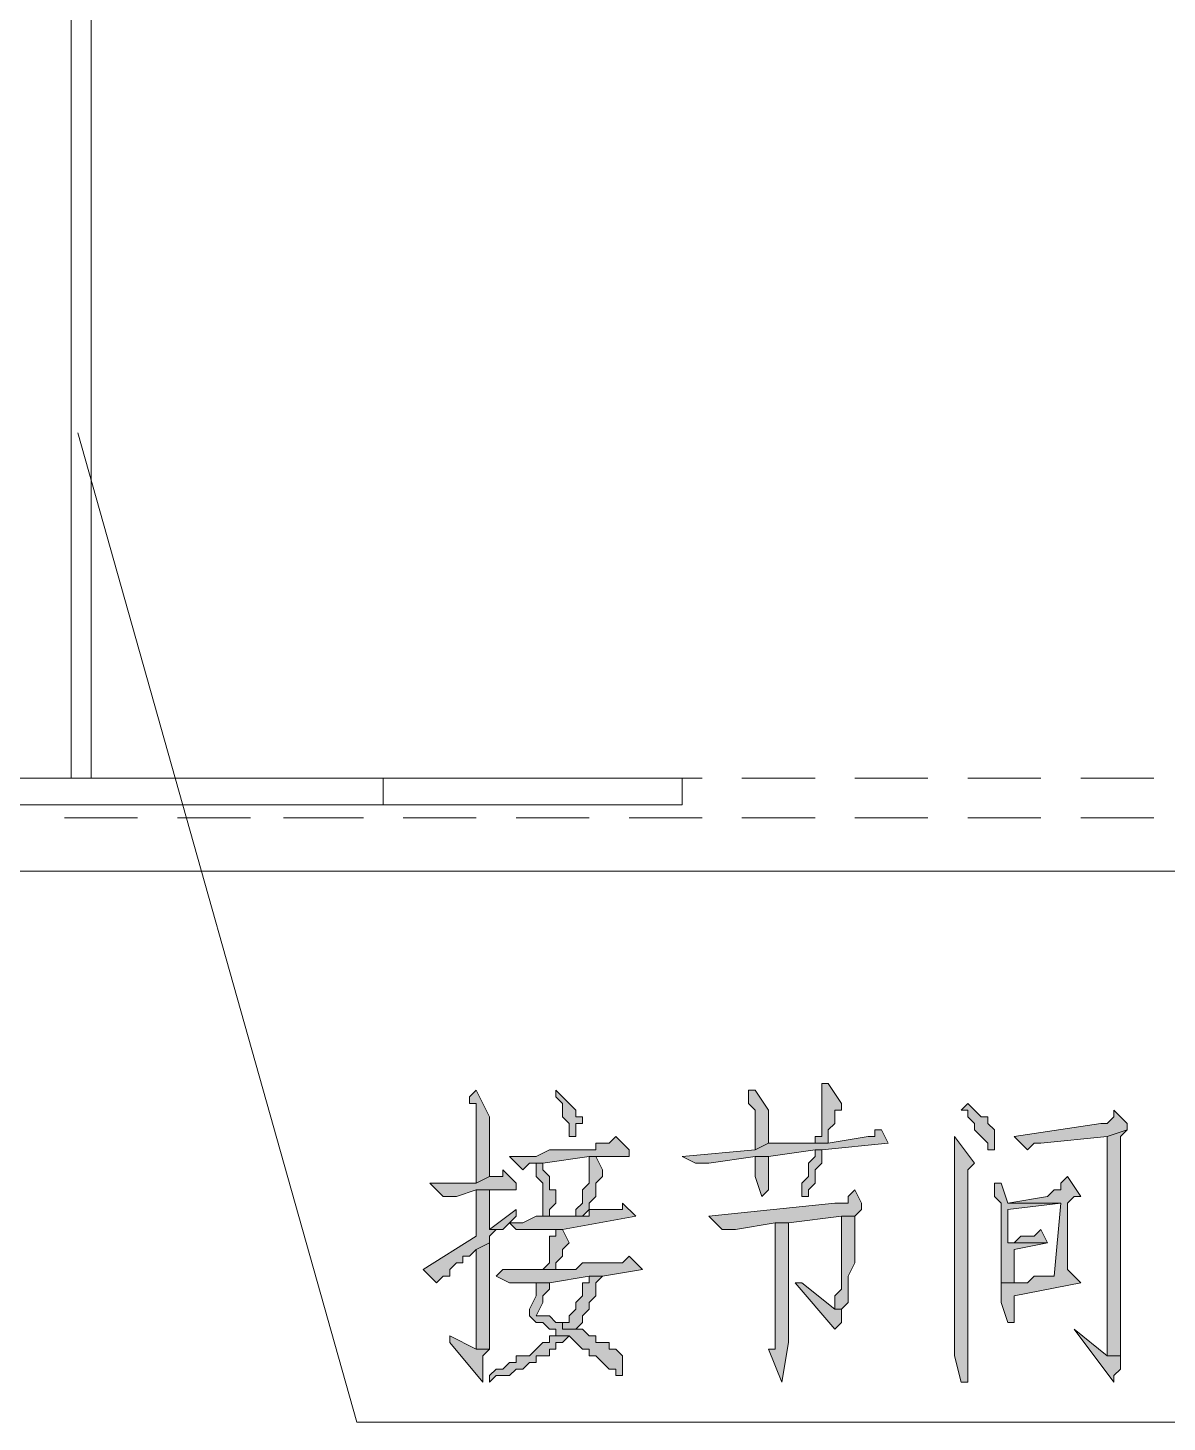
# Model space of a CAD drawing. Header units: millimetres. Extents: x 6 to 291, y 4 to 206.
# Drawn here: x 101.07 to 108.33, y 151.72 to 160.61 of the extents above; entities that cross this region are included whole.
import ezdxf

# ---------------------------------------------------------------- set-up
doc = ezdxf.new("R2010")
doc.units = ezdxf.units.MM
doc.layers.add('C00-00-00', color=7, linetype='Continuous')

msp = doc.modelspace()

# ---------------------------------------------------------------- hatches: boundary and pattern name
at = {"layer": 'C00-00-00'}
h = msp.add_hatch(color=256, dxfattribs=at)
h.dxf.hatch_style = 2
h.paths.add_polyline_path([(103.92833, 153.839334), (103.885997, 153.797001), (103.885997, 153.754667), (103.92833, 153.754667), (103.92833, 153.246667), (104.012997, 153.289001), (104.012997, 153.585334), (104.012997, 153.627667), (104.012997, 153.670001)])
h = msp.add_hatch(color=256, dxfattribs=at)
h.dxf.hatch_style = 2
h.paths.add_polyline_path([(104.436334, 153.839334), (104.436334, 153.797001), (104.478667, 153.754667), (104.478667, 153.712334), (104.478667, 153.670001), (104.521, 153.627667), (104.521, 153.585334), (104.521, 153.543001), (104.563334, 153.543001), (104.563334, 153.627667), (104.605667, 153.627667), (104.605667, 153.670001), (104.563334, 153.670001), (104.563334, 153.712334), (104.521, 153.754667), (104.478667, 153.797001)])
h = msp.add_hatch(color=256, dxfattribs=at)
h.dxf.hatch_style = 2
h.paths.add_polyline_path([(105.70633, 153.839334), (105.663997, 153.839334), (105.663997, 153.797001), (105.663997, 153.754667), (105.70633, 153.712334), (105.70633, 153.458334), (105.790997, 153.500667), (105.790997, 153.712334)])
h = msp.add_hatch(color=256, dxfattribs=at)
h.dxf.hatch_style = 2
h.paths.add_polyline_path([(106.129665, 153.881668), (106.129665, 153.627668), (106.129665, 153.543001), (106.087332, 153.543001), (106.087332, 153.500668), (106.171999, 153.500668), (106.171999, 153.543001), (106.171999, 153.585335), (106.214332, 153.627668), (106.214332, 153.670001), (106.214332, 153.712335), (106.256665, 153.712335), (106.256665, 153.754668), (106.171999, 153.881668)])
h = msp.add_hatch(color=256, dxfattribs=at)
h.dxf.hatch_style = 2
h.paths.add_polyline_path([(107.061004, 153.754669), (107.018671, 153.712336), (107.061004, 153.712336), (107.061004, 153.670003), (107.103337, 153.627669), (107.103337, 153.585336), (107.145671, 153.543003), (107.188004, 153.500669), (107.188004, 153.458336), (107.230337, 153.458336), (107.230337, 153.500669), (107.230337, 153.585336), (107.188004, 153.627669), (107.188004, 153.670003), (107.145671, 153.670003), (107.103337, 153.712336)])
h = msp.add_hatch(color=256, dxfattribs=at)
h.dxf.hatch_style = 2
h.paths.add_polyline_path([(107.992334, 153.712335), (107.992334, 153.670002), (107.950001, 153.627668), (107.907668, 153.627668), (107.357334, 153.543002), (107.442001, 153.458335), (107.484334, 153.500668), (107.526668, 153.500668), (107.950001, 153.543002), (108.077001, 153.585335), (108.077001, 153.627668)])
h = msp.add_hatch(color=256, dxfattribs=at)
h.dxf.hatch_style = 2
h.paths.add_polyline_path([(104.817334, 153.543002), (104.775001, 153.500669), (104.690334, 153.500669), (104.690334, 153.458335), (104.563334, 153.458335), (104.521001, 153.458335), (104.394001, 153.458335), (104.309334, 153.416002), (104.140001, 153.416002), (104.224668, 153.331335), (104.267001, 153.373669), (104.309334, 153.373669), (104.351668, 153.373669), (104.648001, 153.416002), (104.690334, 153.416002), (104.902001, 153.416002), (104.902001, 153.458335)])
h = msp.add_hatch(color=256, dxfattribs=at)
h.dxf.hatch_style = 2
h.paths.add_polyline_path([(106.510666, 153.585336), (106.468333, 153.585336), (106.468333, 153.543003), (106.425999, 153.543003), (106.171999, 153.500669), (106.087333, 153.500669), (105.790999, 153.500669), (105.706333, 153.458336), (105.240666, 153.416003), (105.325333, 153.373669), (105.367666, 153.373669), (105.409999, 153.373669), (105.706333, 153.416003), (105.790999, 153.416003), (106.087333, 153.458336), (106.129666, 153.458336), (106.552999, 153.500669)])
h = msp.add_hatch(color=256, dxfattribs=at)
h.dxf.hatch_style = 2
h.paths.add_polyline_path([(106.976335, 153.543002), (106.976335, 153.500669), (106.976335, 153.458335), (106.976335, 153.416002), (106.976335, 152.527002), (106.976335, 152.484669), (106.976335, 152.230669), (106.976335, 152.188335), (106.976335, 152.146002), (107.018669, 151.976669), (107.061002, 151.976669), (107.061002, 152.019002), (107.061002, 153.289002), (107.061002, 153.331335), (107.103335, 153.373669)])
h = msp.add_hatch(color=256, dxfattribs=at)
h.dxf.hatch_style = 2
h.paths.add_polyline_path([(108.077003, 153.585336), (107.950003, 153.543003), (107.950003, 152.146003), (108.03467, 152.146003), (108.03467, 153.119669), (108.03467, 153.162003), (108.03467, 153.543003)])
h = msp.add_hatch(color=256, dxfattribs=at)
h.dxf.hatch_style = 2
h.paths.add_polyline_path([(106.129665, 153.458337), (106.087332, 153.458337), (106.087332, 153.416004), (106.044999, 153.37367), (106.044999, 153.331337), (106.044999, 153.289004), (106.002665, 153.24667), (106.002665, 153.162004), (106.044999, 153.162004), (106.044999, 153.204337), (106.087332, 153.24667), (106.087332, 153.331337), (106.129665, 153.37367), (106.129665, 153.416004)])
h = msp.add_hatch(color=256, dxfattribs=at)
h.dxf.hatch_style = 2
h.paths.add_polyline_path([(104.351665, 153.373669), (104.309332, 153.373669), (104.309332, 153.331335), (104.309332, 153.289002), (104.351665, 153.246669), (104.351665, 153.077335), (104.351665, 153.035002), (104.393998, 153.035002), (104.393998, 153.077335), (104.436332, 153.119669), (104.436332, 153.204335), (104.393998, 153.204335), (104.393998, 153.246669), (104.393998, 153.289002), (104.351665, 153.331335)])
h = msp.add_hatch(color=256, dxfattribs=at)
h.dxf.hatch_style = 2
h.paths.add_polyline_path([(104.690331, 153.416003), (104.647998, 153.416003), (104.647998, 153.37367), (104.647998, 153.331336), (104.647998, 153.24667), (104.605665, 153.204336), (104.605665, 153.162003), (104.605665, 153.11967), (104.563331, 153.077336), (104.563331, 153.035003), (104.605665, 153.035003), (104.647998, 153.077336), (104.647998, 153.11967), (104.690331, 153.162003), (104.690331, 153.204336), (104.690331, 153.24667), (104.732665, 153.289003), (104.732665, 153.331336)])
h = msp.add_hatch(color=256, dxfattribs=at)
h.dxf.hatch_style = 2
h.paths.add_polyline_path([(105.790999, 153.416003), (105.706332, 153.416003), (105.706332, 153.37367), (105.706332, 153.331336), (105.706332, 153.289003), (105.748666, 153.162003), (105.790999, 153.204336)])
h = msp.add_hatch(color=256, dxfattribs=at)
h.dxf.hatch_style = 2
h.paths.add_polyline_path([(104.097667, 153.331334), (104.097667, 153.289001), (104.055334, 153.289001), (104.013001, 153.289001), (103.928334, 153.246668), (103.801334, 153.246668), (103.759001, 153.246668), (103.632001, 153.246668), (103.716667, 153.162001), (103.759001, 153.162001), (103.801334, 153.162001), (103.928334, 153.204334), (104.013001, 153.204334), (104.182334, 153.204334), (104.182334, 153.246668)])
h = msp.add_hatch(color=256, dxfattribs=at)
h.dxf.hatch_style = 2
h.paths.add_polyline_path([(107.696002, 153.289004), (107.653669, 153.246671), (107.653669, 153.204337), (107.611336, 153.204337), (107.569002, 153.162004), (107.315002, 153.119671), (107.653669, 153.119671), (107.611336, 152.654004), (107.569002, 152.654004), (107.484336, 152.654004), (107.442002, 152.611671), (107.357336, 152.611671), (107.272669, 152.611671), (107.272669, 152.569337), (107.272669, 152.484671), (107.315002, 152.357671), (107.357336, 152.357671), (107.357336, 152.400004), (107.357336, 152.527004), (107.780669, 152.611671), (107.696002, 152.696337), (107.696002, 153.119671), (107.738336, 153.162004), (107.780669, 153.162004)])
h = msp.add_hatch(color=256, dxfattribs=at)
h.dxf.hatch_style = 2
h.paths.add_polyline_path([(104.012999, 153.204336), (103.928332, 153.204336), (103.928332, 152.908002), (103.589665, 152.696336), (103.674332, 152.611669), (103.716665, 152.654002), (103.758999, 152.654002), (103.758999, 152.696336), (103.801332, 152.738669), (103.843665, 152.738669), (103.843665, 152.781002), (103.885999, 152.781002), (103.928332, 152.823336), (104.012999, 152.865669), (104.012999, 152.908002), (104.055332, 152.950336), (104.012999, 152.950336), (104.012999, 153.077336), (104.012999, 153.119669)])
h = msp.add_hatch(color=256, dxfattribs=at)
h.dxf.hatch_style = 2
h.paths.add_polyline_path([(106.341337, 153.204336), (106.299003, 153.162002), (106.299003, 153.119669), (106.25667, 153.119669), (106.214337, 153.119669), (105.410003, 153.035002), (105.49467, 152.950336), (105.537003, 152.950336), (105.579337, 152.950336), (105.833337, 152.992669), (105.918003, 152.992669), (106.25667, 153.035002), (106.341337, 153.035002), (106.38367, 153.077336), (106.38367, 153.119669)])
h = msp.add_hatch(color=256, dxfattribs=at)
h.dxf.hatch_style = 2
h.paths.add_polyline_path([(107.272667, 153.24667), (107.230334, 153.24667), (107.230334, 153.204336), (107.230334, 153.162003), (107.272667, 153.11967), (107.272667, 152.781003), (107.272667, 152.696336), (107.272667, 152.61167), (107.357334, 152.61167), (107.357334, 152.823336), (107.569001, 152.86567), (107.315001, 152.86567), (107.315001, 153.077336), (107.653667, 153.11967), (107.315001, 153.11967)])
h = msp.add_hatch(color=256, dxfattribs=at)
h.dxf.hatch_style = 2
h.paths.add_polyline_path([(104.859669, 153.119671), (104.859669, 153.077338), (104.817335, 153.077338), (104.648002, 153.077338), (104.648002, 153.035004), (104.478669, 153.035004), (104.436335, 153.035004), (104.309335, 153.035004), (104.224669, 152.992671), (104.140002, 152.992671), (104.182335, 152.950338), (104.267002, 152.950338), (104.436335, 152.950338), (104.478669, 152.950338), (104.944335, 153.035004)])
h = msp.add_hatch(color=256, dxfattribs=at)
h.dxf.hatch_style = 2
h.paths.add_polyline_path([(104.182336, 153.077337), (104.013003, 152.950337), (104.055336, 152.950337), (104.097669, 152.950337), (104.140003, 152.99267), (104.182336, 153.035003)])
h = msp.add_hatch(color=256, dxfattribs=at)
h.dxf.hatch_style = 2
h.paths.add_polyline_path([(106.341337, 153.035002), (106.25667, 153.035002), (106.25667, 152.992669), (106.25667, 152.696336), (106.25667, 152.569336), (106.214337, 152.527002), (106.214337, 152.484669), (106.214337, 152.442336), (106.25667, 152.442336), (106.299003, 152.484669), (106.299003, 152.527002), (106.299003, 152.569336), (106.299003, 152.654002), (106.341337, 152.738669), (106.341337, 152.781002), (106.341337, 152.823336), (106.341337, 152.865669)])
h = msp.add_hatch(color=256, dxfattribs=at)
h.dxf.hatch_style = 2
h.paths.add_polyline_path([(104.436334, 152.950338), (104.266997, 152.950338)])
h = msp.add_hatch(color=256, dxfattribs=at)
h.dxf.hatch_style = 2
h.paths.add_polyline_path([(104.478668, 152.950338), (104.436335, 152.950338), (104.436335, 152.908004), (104.394001, 152.908004), (104.394001, 152.823338), (104.394001, 152.781004), (104.394001, 152.738671), (104.351668, 152.696338), (104.436335, 152.696338), (104.436335, 152.738671), (104.478668, 152.781004), (104.478668, 152.823338), (104.521001, 152.865671)])
h = msp.add_hatch(color=256, dxfattribs=at)
h.dxf.hatch_style = 2
h.paths.add_polyline_path([(105.918002, 152.992668), (105.833335, 152.992668), (105.833335, 152.315335), (105.833335, 152.273001), (105.833335, 152.188335), (105.791002, 152.188335), (105.875669, 151.976668), (105.918002, 152.230668)])
h = msp.add_hatch(color=256, dxfattribs=at)
h.dxf.hatch_style = 2
h.paths.add_polyline_path([(107.526665, 152.950338), (107.484332, 152.908004), (107.399665, 152.908004), (107.357332, 152.865671), (107.314998, 152.865671), (107.568998, 152.865671)])
h = msp.add_hatch(color=256, dxfattribs=at)
h.dxf.hatch_style = 2
h.paths.add_polyline_path([(104.012999, 152.865669), (103.92833, 152.823335), (103.92833, 152.188336), (104.012999, 152.188336)])
h = msp.add_hatch(color=256, dxfattribs=at)
h.dxf.hatch_style = 2
h.paths.add_polyline_path([(104.902003, 152.781001), (104.85967, 152.738667), (104.817336, 152.738667), (104.60567, 152.738667), (104.563336, 152.696334), (104.35167, 152.696334), (104.22467, 152.696334), (104.182336, 152.696334), (104.09767, 152.696334), (104.055336, 152.654001), (104.140003, 152.611667), (104.182336, 152.611667), (104.394003, 152.611667), (104.648003, 152.654001), (104.73267, 152.654001), (104.98667, 152.696334)])
h = msp.add_hatch(color=256, dxfattribs=at)
h.dxf.hatch_style = 2
h.paths.add_polyline_path([(104.732666, 152.654002), (104.647999, 152.654002), (104.647999, 152.611668), (104.605666, 152.611668), (104.605666, 152.569335), (104.605666, 152.527002), (104.563332, 152.484668), (104.563332, 152.442335), (104.520999, 152.400002), (104.520999, 152.357668), (104.478666, 152.357668), (104.478666, 152.315335), (104.563332, 152.315335), (104.605666, 152.357668), (104.605666, 152.400002), (104.647999, 152.442335), (104.647999, 152.484668), (104.690332, 152.527002), (104.690332, 152.569335), (104.690332, 152.611668)])
h = msp.add_hatch(color=256, dxfattribs=at)
h.dxf.hatch_style = 2
h.paths.add_polyline_path([(104.393999, 152.611667), (104.309333, 152.611667), (104.309333, 152.569334), (104.309333, 152.527001), (104.266999, 152.442334), (104.266999, 152.400001), (104.309333, 152.357667), (104.351666, 152.357667), (104.393999, 152.315334), (104.436333, 152.315334), (104.436333, 152.273001), (104.520999, 152.273001), (104.563333, 152.230667), (104.605666, 152.188334), (104.647999, 152.188334), (104.647999, 152.146001), (104.690333, 152.146001), (104.732666, 152.103667), (104.774999, 152.061334), (104.817333, 152.061334), (104.817333, 152.019001), (104.859666, 152.019001), (104.859666, 152.061334), (104.859666, 152.146001), (104.817333, 152.188334), (104.774999, 152.188334), (104.774999, 152.230667), (104.732666, 152.230667), (104.690333, 152.230667), (104.690333, 152.273001), (104.647999, 152.273001), (104.605666, 152.315334), (104.563333, 152.315334), (104.478666, 152.315334), (104.478666, 152.357667), (104.436333, 152.357667), (104.393999, 152.400001), (104.309333, 152.400001), (104.351666, 152.484667), (104.351666, 152.527001), (104.393999, 152.569334)])
h = msp.add_hatch(color=256, dxfattribs=at)
h.dxf.hatch_style = 2
h.paths.add_polyline_path([(106.002671, 152.611667), (105.960337, 152.611667), (106.214337, 152.315334), (106.256671, 152.357667), (106.256671, 152.400001), (106.256671, 152.442334), (106.214337, 152.442334)])
h = msp.add_hatch(color=256, dxfattribs=at)
h.dxf.hatch_style = 2
h.paths.add_polyline_path([(107.738337, 152.315335), (107.992337, 151.976669), (107.992337, 152.019002), (108.03467, 152.061335), (108.03467, 152.146002), (107.950003, 152.146002)])
h = msp.add_hatch(color=256, dxfattribs=at)
h.dxf.hatch_style = 2
h.paths.add_polyline_path([(103.759001, 152.273001), (103.759001, 152.230668), (103.970668, 151.976668), (103.970668, 152.019001), (103.970668, 152.061334), (103.970668, 152.146001), (104.013001, 152.188334), (103.928334, 152.188334)])
h = msp.add_hatch(color=256, dxfattribs=at)
h.dxf.hatch_style = 2
h.paths.add_polyline_path([(104.436334, 152.273001), (104.394, 152.273001), (104.394, 152.230668), (104.351667, 152.230668), (104.309334, 152.188334), (104.267, 152.146001), (104.224667, 152.146001), (104.182334, 152.146001), (104.182334, 152.103668), (104.14, 152.103668), (104.097667, 152.061334), (104.055334, 152.061334), (104.013, 152.019001), (104.013, 151.976668), (104.055334, 152.019001), (104.097667, 152.019001), (104.14, 152.019001), (104.182334, 152.061334), (104.224667, 152.061334), (104.267, 152.103668), (104.309334, 152.103668), (104.309334, 152.146001), (104.351667, 152.146001), (104.394, 152.146001), (104.394, 152.188334), (104.436334, 152.188334), (104.436334, 152.230668), (104.478667, 152.230668), (104.521, 152.273001)])

# ---------------------------------------------------------------- linework, layer by layer
at = {"layer": 'C00-00-00', "lineweight": 5}
for points in [[(101.346002, 169.12167), (101.346002, 155.871336)], [(101.472997, 169.12167), (101.472997, 155.829002)], [(101.346002, 160.48567), (101.346002, 160.020001)], [(101.346002, 159.766003), (101.346002, 159.300338)], [(101.346002, 159.046336), (101.346002, 158.580671)], [(101.346002, 158.326669), (101.346002, 157.861004)], [(101.388337, 158.030337), (103.166337, 151.722667), (113.580333, 151.722667)], [(101.346002, 157.607002), (101.346002, 157.099002)], [(101.346002, 156.887335), (101.346002, 156.42167)], [(101.346002, 156.167668), (101.346002, 155.829002)], [(97.57833, 155.659669), (105.240669, 155.659669), (105.240669, 155.829002)], [(105.240669, 155.829002), (97.57833, 155.829002), (97.57833, 155.659669)], [(101.303668, 155.829002), (101.769337, 155.829002)], [(102.023335, 155.829002), (102.488996, 155.829002)], [(102.700668, 155.829002), (103.208663, 155.829002)], [(103.335666, 155.659669), (103.335666, 155.829002)], [(103.462669, 155.829002), (103.92833, 155.829002)], [(104.182336, 155.829002), (104.647997, 155.829002)], [(104.902003, 155.829002), (105.367664, 155.829002)], [(105.62167, 155.829002), (106.087331, 155.829002)], [(106.341337, 155.829002), (106.806998, 155.829002)], [(107.061004, 155.829002), (107.526665, 155.829002)], [(107.780663, 155.829002), (108.246332, 155.829002)], [(101.303668, 155.575004), (101.769337, 155.575004)], [(102.023335, 155.575004), (102.488996, 155.575004)], [(102.700668, 155.575004), (103.208663, 155.575004)], [(103.462669, 155.575004), (103.92833, 155.575004)], [(104.182336, 155.575004), (104.647997, 155.575004)], [(104.902003, 155.575004), (105.367664, 155.575004)], [(105.62167, 155.575004), (106.087331, 155.575004)], [(106.341337, 155.575004), (106.806998, 155.575004)], [(107.061004, 155.575004), (107.526665, 155.575004)], [(107.780663, 155.575004), (108.246332, 155.575004)], [(89.408003, 155.236338), (183.938337, 155.236338)]]:
    msp.add_lwpolyline(points, dxfattribs=at)
at = {"layer": 'C00-00-00', "lineweight": 13}
for points in [[(103.92833, 153.839334), (103.885997, 153.797001), (103.885997, 153.754667), (103.92833, 153.754667), (103.92833, 153.246667), (104.012997, 153.289001), (104.012997, 153.585334), (104.012997, 153.627667), (104.012997, 153.670001)], [(104.436334, 153.839334), (104.436334, 153.797001), (104.478667, 153.754667), (104.478667, 153.712334), (104.478667, 153.670001), (104.521, 153.627667), (104.521, 153.585334), (104.521, 153.543001), (104.563334, 153.543001), (104.563334, 153.627667), (104.605667, 153.627667), (104.605667, 153.670001), (104.563334, 153.670001), (104.563334, 153.712334), (104.521, 153.754667), (104.478667, 153.797001)], [(105.70633, 153.839334), (105.663997, 153.839334), (105.663997, 153.797001), (105.663997, 153.754667), (105.70633, 153.712334), (105.70633, 153.458334), (105.790997, 153.500667), (105.790997, 153.712334)], [(106.129665, 153.881668), (106.129665, 153.627668), (106.129665, 153.543001), (106.087332, 153.543001), (106.087332, 153.500668), (106.171999, 153.500668), (106.171999, 153.543001), (106.171999, 153.585335), (106.214332, 153.627668), (106.214332, 153.670001), (106.214332, 153.712335), (106.256665, 153.712335), (106.256665, 153.754668), (106.171999, 153.881668)], [(107.061004, 153.754669), (107.018671, 153.712336), (107.061004, 153.712336), (107.061004, 153.670003), (107.103337, 153.627669), (107.103337, 153.585336), (107.145671, 153.543003), (107.188004, 153.500669), (107.188004, 153.458336), (107.230337, 153.458336), (107.230337, 153.500669), (107.230337, 153.585336), (107.188004, 153.627669), (107.188004, 153.670003), (107.145671, 153.670003), (107.103337, 153.712336)], [(107.992334, 153.712335), (107.992334, 153.670002), (107.950001, 153.627668), (107.907668, 153.627668), (107.357334, 153.543002), (107.442001, 153.458335), (107.484334, 153.500668), (107.526668, 153.500668), (107.950001, 153.543002), (108.077001, 153.585335), (108.077001, 153.627668)], [(104.817334, 153.543002), (104.775001, 153.500669), (104.690334, 153.500669), (104.690334, 153.458335), (104.563334, 153.458335), (104.521001, 153.458335), (104.394001, 153.458335), (104.309334, 153.416002), (104.140001, 153.416002), (104.224668, 153.331335), (104.267001, 153.373669), (104.309334, 153.373669), (104.351668, 153.373669), (104.648001, 153.416002), (104.690334, 153.416002), (104.902001, 153.416002), (104.902001, 153.458335)], [(106.510666, 153.585336), (106.468333, 153.585336), (106.468333, 153.543003), (106.425999, 153.543003), (106.171999, 153.500669), (106.087333, 153.500669), (105.790999, 153.500669), (105.706333, 153.458336), (105.240666, 153.416003), (105.325333, 153.373669), (105.367666, 153.373669), (105.409999, 153.373669), (105.706333, 153.416003), (105.790999, 153.416003), (106.087333, 153.458336), (106.129666, 153.458336), (106.552999, 153.500669)], [(106.976335, 153.543002), (106.976335, 153.500669), (106.976335, 153.458335), (106.976335, 153.416002), (106.976335, 152.527002), (106.976335, 152.484669), (106.976335, 152.230669), (106.976335, 152.188335), (106.976335, 152.146002), (107.018669, 151.976669), (107.061002, 151.976669), (107.061002, 152.019002), (107.061002, 153.289002), (107.061002, 153.331335), (107.103335, 153.373669)], [(108.077003, 153.585336), (107.950003, 153.543003), (107.950003, 152.146003), (108.03467, 152.146003), (108.03467, 153.119669), (108.03467, 153.162003), (108.03467, 153.543003)], [(106.129665, 153.458337), (106.087332, 153.458337), (106.087332, 153.416004), (106.044999, 153.37367), (106.044999, 153.331337), (106.044999, 153.289004), (106.002665, 153.24667), (106.002665, 153.162004), (106.044999, 153.162004), (106.044999, 153.204337), (106.087332, 153.24667), (106.087332, 153.331337), (106.129665, 153.37367), (106.129665, 153.416004)], [(104.351665, 153.373669), (104.309332, 153.373669), (104.309332, 153.331335), (104.309332, 153.289002), (104.351665, 153.246669), (104.351665, 153.077335), (104.351665, 153.035002), (104.393998, 153.035002), (104.393998, 153.077335), (104.436332, 153.119669), (104.436332, 153.204335), (104.393998, 153.204335), (104.393998, 153.246669), (104.393998, 153.289002), (104.351665, 153.331335)], [(104.690331, 153.416003), (104.647998, 153.416003), (104.647998, 153.37367), (104.647998, 153.331336), (104.647998, 153.24667), (104.605665, 153.204336), (104.605665, 153.162003), (104.605665, 153.11967), (104.563331, 153.077336), (104.563331, 153.035003), (104.605665, 153.035003), (104.647998, 153.077336), (104.647998, 153.11967), (104.690331, 153.162003), (104.690331, 153.204336), (104.690331, 153.24667), (104.732665, 153.289003), (104.732665, 153.331336)], [(105.790999, 153.416003), (105.706332, 153.416003), (105.706332, 153.37367), (105.706332, 153.331336), (105.706332, 153.289003), (105.748666, 153.162003), (105.790999, 153.204336)], [(104.097667, 153.331334), (104.097667, 153.289001), (104.055334, 153.289001), (104.013001, 153.289001), (103.928334, 153.246668), (103.801334, 153.246668), (103.759001, 153.246668), (103.632001, 153.246668), (103.716667, 153.162001), (103.759001, 153.162001), (103.801334, 153.162001), (103.928334, 153.204334), (104.013001, 153.204334), (104.182334, 153.204334), (104.182334, 153.246668)], [(107.696002, 153.289004), (107.653669, 153.246671), (107.653669, 153.204337), (107.611336, 153.204337), (107.569002, 153.162004), (107.315002, 153.119671), (107.653669, 153.119671), (107.611336, 152.654004), (107.569002, 152.654004), (107.484336, 152.654004), (107.442002, 152.611671), (107.357336, 152.611671), (107.272669, 152.611671), (107.272669, 152.569337), (107.272669, 152.484671), (107.315002, 152.357671), (107.357336, 152.357671), (107.357336, 152.400004), (107.357336, 152.527004), (107.780669, 152.611671), (107.696002, 152.696337), (107.696002, 153.119671), (107.738336, 153.162004), (107.780669, 153.162004)], [(104.012999, 153.204336), (103.928332, 153.204336), (103.928332, 152.908002), (103.589665, 152.696336), (103.674332, 152.611669), (103.716665, 152.654002), (103.758999, 152.654002), (103.758999, 152.696336), (103.801332, 152.738669), (103.843665, 152.738669), (103.843665, 152.781002), (103.885999, 152.781002), (103.928332, 152.823336), (104.012999, 152.865669), (104.012999, 152.908002), (104.055332, 152.950336), (104.012999, 152.950336), (104.012999, 153.077336), (104.012999, 153.119669)], [(106.341337, 153.204336), (106.299003, 153.162002), (106.299003, 153.119669), (106.25667, 153.119669), (106.214337, 153.119669), (105.410003, 153.035002), (105.49467, 152.950336), (105.537003, 152.950336), (105.579337, 152.950336), (105.833337, 152.992669), (105.918003, 152.992669), (106.25667, 153.035002), (106.341337, 153.035002), (106.38367, 153.077336), (106.38367, 153.119669)], [(107.272667, 153.24667), (107.230334, 153.24667), (107.230334, 153.204336), (107.230334, 153.162003), (107.272667, 153.11967), (107.272667, 152.781003), (107.272667, 152.696336), (107.272667, 152.61167), (107.357334, 152.61167), (107.357334, 152.823336), (107.569001, 152.86567), (107.315001, 152.86567), (107.315001, 153.077336), (107.653667, 153.11967), (107.315001, 153.11967)], [(104.859669, 153.119671), (104.859669, 153.077338), (104.817335, 153.077338), (104.648002, 153.077338), (104.648002, 153.035004), (104.478669, 153.035004), (104.436335, 153.035004), (104.309335, 153.035004), (104.224669, 152.992671), (104.140002, 152.992671), (104.182335, 152.950338), (104.267002, 152.950338), (104.436335, 152.950338), (104.478669, 152.950338), (104.944335, 153.035004)], [(104.182336, 153.077337), (104.013003, 152.950337), (104.055336, 152.950337), (104.097669, 152.950337), (104.140003, 152.99267), (104.182336, 153.035003)], [(106.341337, 153.035002), (106.25667, 153.035002), (106.25667, 152.992669), (106.25667, 152.696336), (106.25667, 152.569336), (106.214337, 152.527002), (106.214337, 152.484669), (106.214337, 152.442336), (106.25667, 152.442336), (106.299003, 152.484669), (106.299003, 152.527002), (106.299003, 152.569336), (106.299003, 152.654002), (106.341337, 152.738669), (106.341337, 152.781002), (106.341337, 152.823336), (106.341337, 152.865669)], [(104.436334, 152.950338), (104.266997, 152.950338)], [(104.478668, 152.950338), (104.436335, 152.950338), (104.436335, 152.908004), (104.394001, 152.908004), (104.394001, 152.823338), (104.394001, 152.781004), (104.394001, 152.738671), (104.351668, 152.696338), (104.436335, 152.696338), (104.436335, 152.738671), (104.478668, 152.781004), (104.478668, 152.823338), (104.521001, 152.865671)], [(105.918002, 152.992668), (105.833335, 152.992668), (105.833335, 152.315335), (105.833335, 152.273001), (105.833335, 152.188335), (105.791002, 152.188335), (105.875669, 151.976668), (105.918002, 152.230668)], [(107.526665, 152.950338), (107.484332, 152.908004), (107.399665, 152.908004), (107.357332, 152.865671), (107.314998, 152.865671), (107.568998, 152.865671)], [(104.012999, 152.865669), (103.92833, 152.823335), (103.92833, 152.188336), (104.012999, 152.188336)], [(104.902003, 152.781001), (104.85967, 152.738667), (104.817336, 152.738667), (104.60567, 152.738667), (104.563336, 152.696334), (104.35167, 152.696334), (104.22467, 152.696334), (104.182336, 152.696334), (104.09767, 152.696334), (104.055336, 152.654001), (104.140003, 152.611667), (104.182336, 152.611667), (104.394003, 152.611667), (104.648003, 152.654001), (104.73267, 152.654001), (104.98667, 152.696334)], [(104.732666, 152.654002), (104.647999, 152.654002), (104.647999, 152.611668), (104.605666, 152.611668), (104.605666, 152.569335), (104.605666, 152.527002), (104.563332, 152.484668), (104.563332, 152.442335), (104.520999, 152.400002), (104.520999, 152.357668), (104.478666, 152.357668), (104.478666, 152.315335), (104.563332, 152.315335), (104.605666, 152.357668), (104.605666, 152.400002), (104.647999, 152.442335), (104.647999, 152.484668), (104.690332, 152.527002), (104.690332, 152.569335), (104.690332, 152.611668)], [(104.393999, 152.611667), (104.309333, 152.611667), (104.309333, 152.569334), (104.309333, 152.527001), (104.266999, 152.442334), (104.266999, 152.400001), (104.309333, 152.357667), (104.351666, 152.357667), (104.393999, 152.315334), (104.436333, 152.315334), (104.436333, 152.273001), (104.520999, 152.273001), (104.563333, 152.230667), (104.605666, 152.188334), (104.647999, 152.188334), (104.647999, 152.146001), (104.690333, 152.146001), (104.732666, 152.103667), (104.774999, 152.061334), (104.817333, 152.061334), (104.817333, 152.019001), (104.859666, 152.019001), (104.859666, 152.061334), (104.859666, 152.146001), (104.817333, 152.188334), (104.774999, 152.188334), (104.774999, 152.230667), (104.732666, 152.230667), (104.690333, 152.230667), (104.690333, 152.273001), (104.647999, 152.273001), (104.605666, 152.315334), (104.563333, 152.315334), (104.478666, 152.315334), (104.478666, 152.357667), (104.436333, 152.357667), (104.393999, 152.400001), (104.309333, 152.400001), (104.351666, 152.484667), (104.351666, 152.527001), (104.393999, 152.569334)], [(106.002671, 152.611667), (105.960337, 152.611667), (106.214337, 152.315334), (106.256671, 152.357667), (106.256671, 152.400001), (106.256671, 152.442334), (106.214337, 152.442334)], [(107.738337, 152.315335), (107.992337, 151.976669), (107.992337, 152.019002), (108.03467, 152.061335), (108.03467, 152.146002), (107.950003, 152.146002)], [(103.759001, 152.273001), (103.759001, 152.230668), (103.970668, 151.976668), (103.970668, 152.019001), (103.970668, 152.061334), (103.970668, 152.146001), (104.013001, 152.188334), (103.928334, 152.188334)], [(104.436334, 152.273001), (104.394, 152.273001), (104.394, 152.230668), (104.351667, 152.230668), (104.309334, 152.188334), (104.267, 152.146001), (104.224667, 152.146001), (104.182334, 152.146001), (104.182334, 152.103668), (104.14, 152.103668), (104.097667, 152.061334), (104.055334, 152.061334), (104.013, 152.019001), (104.013, 151.976668), (104.055334, 152.019001), (104.097667, 152.019001), (104.14, 152.019001), (104.182334, 152.061334), (104.224667, 152.061334), (104.267, 152.103668), (104.309334, 152.103668), (104.309334, 152.146001), (104.351667, 152.146001), (104.394, 152.146001), (104.394, 152.188334), (104.436334, 152.188334), (104.436334, 152.230668), (104.478667, 152.230668), (104.521, 152.273001)]]:
    msp.add_lwpolyline(points, close=True, dxfattribs=at)

doc.saveas('drawing.dxf')
